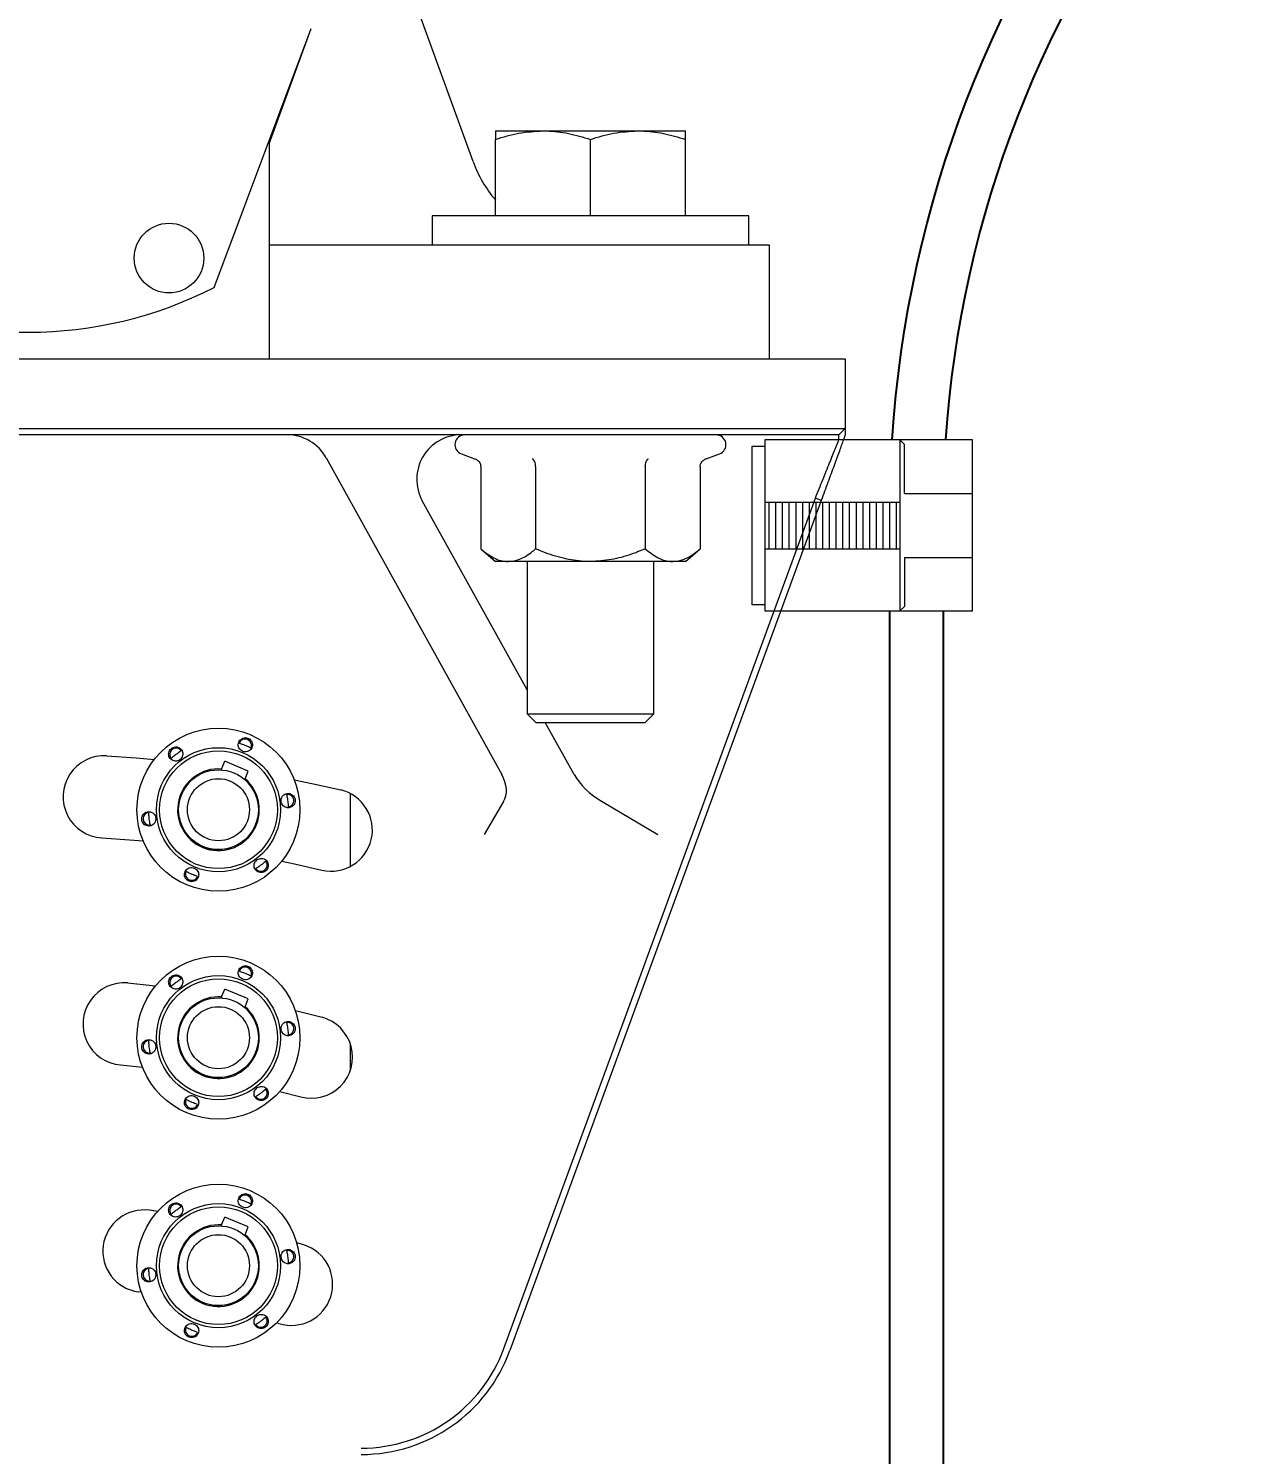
# Model space of a CAD drawing. Header units: feet. Extents: x -17 to 453, y -41 to 31.
# Drawn here: x 60.3412 to 60.6737, y 5.8052 to 6.1938 of the extents above; entities that cross this region are included whole.
import ezdxf
from ezdxf.enums import TextEntityAlignment as Align

# ---------------------------------------------------------------- set-up
doc = ezdxf.new("R2018")
doc.units = ezdxf.units.FT
doc.header["$MEASUREMENT"] = 0
for name, color, linetype in [('E-DETL', 1, 'Continuous'), ('G-ANNO-TEXT', 1, 'Continuous'), ('S-TRACKER TABLE', 252, 'Continuous'), ('STRINGS', 30, 'Continuous')]:
    doc.layers.add(name, color=color, linetype=linetype)
doc.styles.add('NEI-A', font='arial.ttf')
doc.styles.get("Standard").update_dxf_attribs({"font": 'arial.ttf'})

# ---------------------------------------------------------------- blocks, each defined once
blk = doc.blocks.new('DETAIL_TITLE')
at = {"style": 'NEI-A', "flags": 8}
blk.add_attdef('#', text='', height=0.2, dxfattribs=at).set_placement((0.5922, -0.5109), align=Align.MIDDLE_CENTER)
at = {"lineweight": 30, "style": '', "flags": 104}
blk.add_attdef('DETAIL_TITLE', text='', height=0.2, dxfattribs=at).set_placement((0.909896588761212, -0.5251383791434918), align=Align.BOTTOM_LEFT)
at = {"style": 'NEI-A'}
for tag, p in [('SCALE:', (0.9386493124493107, -0.7379200523425924)), ('1"_=_', (1.547398728572484, -0.7379200523425924))]:
    blk.add_attdef(tag, text='', height=0.1, dxfattribs=at).set_placement(p, align=Align.BOTTOM_LEFT)

msp = doc.modelspace()

# ---------------------------------------------------------------- hatches: boundary and pattern name
at = {"layer": 'E-DETL', "linetype": 'Continuous', "lineweight": 0}
h = msp.add_hatch(dxfattribs=at)
h.set_pattern_fill('ANSI31', color=10, scale=0.01461418092242915, angle=225)
h.set_pattern_definition([(270, (58.39113512330738, 10.88043812006115), (0.001826772615303644, -7.41197689068211e-19), [])])
h.paths.add_polyline_path([(60.54186481328389, 6.0647328539407), (60.54186481328389, 6.052040605827748), (60.57866702431036, 6.052040605827748), (60.57866702431036, 6.0647328539407)])

# ---------------------------------------------------------------- linework, layer by layer
at = {"layer": 'E-DETL', "color": 10, "linetype": 'Continuous', "lineweight": 0}
for points in [[(60.54186481328389, 6.036776980721135), (60.53843084242519, 6.036776980721135), (60.53843084242519, 6.079996479047312), (60.54186481328389, 6.079996479047312)], [(60.57866702431036, 6.081682070325043), (60.57866702431036, 6.035091389443403)], [(60.5799343482518, 6.067133608564574), (60.5799343482518, 6.080451096471765), (60.57866702431036, 6.081682070325043)], [(60.5799343482518, 6.067133608564574), (60.5984680023393, 6.067133608564574)], [(60.54186481328389, 6.0647328539407), (60.57866702431036, 6.0647328539407)], [(60.54186481328389, 6.052040605827748), (60.57866702431036, 6.052040605827748)], [(60.5799343482518, 6.049639851203874), (60.5799343482518, 6.036322363296683), (60.57866702431036, 6.035091389443403)], [(60.5799343482518, 6.049639851203874), (60.5984680023393, 6.049639851203874)]]:
    msp.add_lwpolyline(points, dxfattribs=at)
msp.add_lwpolyline([(60.54186481328389, 6.081682070325043), (60.54186481328389, 6.035091389443403), (60.5984680023393, 6.035091389443403), (60.5984680023393, 6.081682070325043)], close=True, dxfattribs=at)
at = {"layer": 'S-TRACKER TABLE', "linetype": 'Continuous', "lineweight": 15}
for p, q in [((60.46234234691562, 6.157569066266462), (60.44680059497631, 6.200269678779149)), ((60.39172850165968, 6.123265798812879), (60.41819840215058, 6.193824111168309)), ((60.40674526952782, 6.162356887906793), (60.41819840215058, 6.193824111168309)), ((60.46845210300972, 6.165923917557019), (60.52023406117586, 6.165923917557019)), ((60.40674526952782, 6.162356887906793), (60.40674526952782, 6.103785567757934)), ((60.46845210300972, 6.142794642908736), (60.46845210300972, 6.163611428577196)), ((60.49434308209278, 6.142794642908736), (60.49434308209278, 6.163611428577196)), ((60.52023406117586, 6.142794642908736), (60.52023406117586, 6.163611428577196)), ((60.45119145028843, 6.142794642908736), (60.45119145028843, 6.134854742657477)), ((60.53749471389715, 6.142794642908736), (60.45119145028843, 6.142794642908736)), ((60.53749471389715, 6.134854742657477), (60.53749471389715, 6.142794642908736)), ((60.40674526952782, 6.134854742657477), (60.54310442603321, 6.134854742657477)), ((60.54310442603321, 6.134854742657477), (60.54310442603321, 6.103785567757934)), ((60.11849236907148, 6.103785567757934), (60.56381720929957, 6.103785567757934)), ((60.56381720929957, 6.103785567757934), (60.56381720929957, 6.083072784491573)), ((60.11849236907148, 6.084798849762732), (60.56381720929957, 6.084798849762732)), ((60.56209114402601, 6.083072784491573), (60.12021843434299, 6.083072784491573)), ((60.56209114402601, 6.083072784491573), (60.56381720929957, 6.084798849762732)), ((60.56209114402601, 6.081782002960433), (60.56209114402601, 6.083072784491573)), ((60.56381720929957, 6.083072784491573), (60.56330498972962, 6.081674540548151)), ((60.56209113874846, 6.081781997049109), (60.56330498972962, 6.081674540548151)), ((60.42227817032747, 6.07684801893063), (60.4701455833635, 5.990492919891287)), ((60.45916182571352, 6.077894588674743), (60.46276346731732, 6.07658369833726)), ((60.52592269686838, 6.07658369833726), (60.52952433847204, 6.077894588674743)), ((60.4644467546059, 6.074425863534406), (60.4644467546059, 6.05200360959203)), ((60.47939491834941, 6.074425863534406), (60.47939491834941, 6.05200360959203)), ((60.50929124583629, 6.074425863534406), (60.50929124583629, 6.05200360959203)), ((60.52423940957966, 6.074425863534406), (60.52423940957966, 6.05200360959203)), ((60.47708242937149, 6.013581468532939), (60.44850715049606, 6.065132636242876)), ((60.47076473612793, 5.834078486568912), (60.55565586595856, 6.065812131769923)), ((60.55727660372582, 6.065218405898257), (60.47238547389725, 5.833484760699159)), ((60.55727660372582, 6.065218405898257), (60.55565586595856, 6.065812131769923)), ((60.4644467546059, 6.05200360959203), (60.46845210300972, 6.048551479046839)), ((60.52023406117586, 6.048551479046839), (60.52423940957966, 6.05200360959203)), ((60.52023406117586, 6.048551479046839), (60.46845210300972, 6.048551479046839)), ((60.47708242937149, 6.048551479046839), (60.47708242937149, 6.007081034818342)), ((60.51160373481407, 6.007081034818342), (60.51160373481407, 6.048551479046839)), ((60.47708242937149, 6.007081034818342), (60.47945404305548, 6.004709421134109)), ((60.47708242937149, 6.007081034818342), (60.51160373481407, 6.007081034818342)), ((60.47945404305548, 6.004709421134109), (60.50923212113008, 6.004709421134109)), ((60.48988062086819, 5.990492919891287), (60.48200028555036, 6.004709421134109)), ((60.50923212113008, 6.004709421134109), (60.51160373481407, 6.007081034818342)), ((60.39380225530689, 5.992002749173817), (60.39467361618298, 5.994104048069876)), ((60.40105127561645, 5.991459377710252), (60.39467361618298, 5.994104048069876)), ((60.39380225530689, 5.992002749173817), (60.39369780608476, 5.991750868421214)), ((60.40017991474024, 5.989358078812279), (60.40007546551809, 5.989106198059677)), ((60.40017991474024, 5.989358078812279), (60.40105127561645, 5.991459377710252)), ((60.42883890501271, 5.985346910869981), (60.42883890501271, 5.965430312261498)), ((60.47064858687385, 5.983104247122324), (60.46538235121872, 5.974163953074612)), ((60.49756883374582, 5.983104247122324), (60.51274644122907, 5.974163953074612)), ((60.39380225530689, 5.929864399374731), (60.39467361618298, 5.931965698270791)), ((60.40105127561645, 5.929321027911167), (60.39467361618298, 5.931965698270791)), ((60.39380225530689, 5.929864399374731), (60.39369780608476, 5.929612518622129)), ((60.40017991474024, 5.927219729012715), (60.40007546551809, 5.926967848260113)), ((60.40017991474024, 5.927219729012715), (60.40105127561645, 5.929321027911167)), ((60.42883890501271, 5.917209812019272), (60.42883890501271, 5.909763621874752)), ((60.36624037475491, 5.911336698568887), (60.37221006955042, 5.910748079396757)), ((60.4096499317576, 5.904117951775286), (60.41534566234679, 5.902651133875843)), ((60.37635458097884, 5.871421807773467), (60.37413439032352, 5.871730451272381)), ((60.39380225530689, 5.867726049575168), (60.39467361618298, 5.869827348471228)), ((60.40105127561645, 5.867182678111604), (60.39467361618298, 5.869827348471228)), ((60.39380225530689, 5.867726049575168), (60.39369780608476, 5.867474168822565)), ((60.40017991474024, 5.86508137921363), (60.40007546551809, 5.864829498461027)), ((60.40017991474024, 5.86508137921363), (60.40105127561645, 5.867182678111604)), ((60.4162421974135, 5.862275813051178), (60.41425639136253, 5.8628986657403)), ((60.37192657618795, 5.849385182562958), (60.37114537065872, 5.84949157348631)), ((60.40943684707146, 5.840893831607305), (60.40882423444086, 5.841087848511585))]:
    msp.add_line(p, q, dxfattribs=at)
at = {"layer": 'S-TRACKER TABLE', "linetype": 'Continuous', "lineweight": 15, "flags": 128}
for points in [[(60.36245454076786, 5.995615607424726), (60.37050482977487, 5.995063081986252), (60.37546353149398, 5.994634763254675)], [(60.41360730177041, 5.989063832348281), (60.41837967885972, 5.988077792007358), (60.42625222262294, 5.986307059904436)], [(60.36116236409433, 5.973213995804569), (60.36872427202275, 5.972694990028771), (60.37241246036753, 5.972381621080084)], [(60.38903824172664, 5.970475089493397), (60.39131690302608, 5.970150321030425), (60.39368992365695, 5.969795707292083)], [(60.41016650445663, 5.966867610024651), (60.41369473215597, 5.966133471598717), (60.42108967798193, 5.964470163225129)], [(60.36820795816723, 5.933689115425346), (60.37490595871455, 5.93302581667341), (60.37580907366282, 5.932925076209562)], [(60.41388549821758, 5.926182221419896), (60.4146456675148, 5.925996801497306), (60.42116481019812, 5.924322300018181)], [(60.38873902057202, 5.908453547991383), (60.39098262852231, 5.908065907801197), (60.39333819764312, 5.907639091709569)], [(60.39280081012345, 5.845494331527668), (60.3904788016229, 5.846028623529913), (60.38829386219008, 5.846507828166222)]]:
    msp.add_lwpolyline(points, dxfattribs=at)
at = {"layer": 'S-TRACKER TABLE', "linetype": 'Continuous', "lineweight": 15}
for centre, radius in [((60.37944754724931, 6.1312472662377), 0.009493358997112348), ((60.3929367473516, 5.980903322193378), 0.02222309037960354), ((60.3929367473516, 5.980903322193378), 0.01691543966758089), ((60.3929367473516, 5.980903322193378), 0.0160524070314799), ((60.3929367473516, 5.980903322193378), 0.01087421121487404), ((60.3929367473516, 5.980903322193378), 0.008457719833790787), ((60.3929367473516, 5.918764972393815), 0.02222309037960354), ((60.3929367473516, 5.918764972393815), 0.01691543966758089), ((60.3929367473516, 5.918764972393815), 0.0160524070314799), ((60.3929367473516, 5.918764972393815), 0.01087421121487404), ((60.3929367473516, 5.918764972393815), 0.008457719833790787), ((60.3929367473516, 5.85662662259473), 0.02222309037960375), ((60.3929367473516, 5.85662662259473), 0.01691543966758112), ((60.3929367473516, 5.85662662259473), 0.01605240703148012), ((60.3929367473516, 5.85662662259473), 0.01087421121487404), ((60.3929367473516, 5.85662662259473), 0.008457719833790787)]:
    msp.add_circle(centre, radius, dxfattribs=at)
for centre, radius, start, end in [((60.49478176290179, 6.169376048102211), 0.03452130544404383, 200.0000000000446, 220.2965265954453), ((60.34115478918558, 6.221865530631827), 0.1108133904753824, 242.8458337214527, 297.1541662785277), ((60.41171061540862, 6.070990327586753), 0.01208245690541721, 29.00000000003534, 89.99998127603165), ((60.45907470541695, 6.070990327586753), 0.01208245690541523, 90, 208.9999921694919), ((60.46007488134794, 6.080403188412045), 0.002669596079872753, 90, 249.9999999998999), ((60.52861128283763, 6.080403188412045), 0.002669596079872753, 290.0000000001001, 90), ((60.38138432760874, 5.995971071139085), 0.001716616637108614, 36.27271521393735, 218.6819376133624), ((60.40020959084583, 5.998441885637083), 0.001716616637121746, 336.2727152139947, 158.6819376150223), ((60.36180845243103, 5.984414801614887), 0.01121942426931486, 86.69870533714243, 266.6987053371424), ((60.3929367473516, 5.980903322193378), 0.01113312100569097, 85.54122864316373, 49.41342418503629), ((60.42367095030244, 5.97538861156574), 0.01121942426931414, 256.6987053368528, 76.69870533685274), ((60.41176201058666, 5.983374136691377), 0.001716616637103264, 276.2727152141171, 98.68193761388804), ((60.37411148411451, 5.97843250769538), 0.001716616637094285, 96.2727152141172, 278.6819376132163), ((60.40448916709244, 5.965835573247192), 0.001716616637094639, 216.2727152147733, 38.68193761335934), ((60.38566390385738, 5.963364758749194), 0.001716616637078465, 156.2727152139367, 338.6819376125671), ((60.38138432760874, 5.93383272134), 0.001716616637108614, 36.27271521393735, 218.6819376133624), ((60.40020959084583, 5.936303535837999), 0.001716616637121746, 336.2727152139947, 158.6819376150223), ((60.36722416646215, 5.922512906996159), 0.01121942426931485, 84.96947471693431, 264.9694747169344), ((60.3929367473516, 5.918764972393815), 0.01113312100569097, 85.54122864316373, 49.41342418503629), ((60.41825523627347, 5.913486716947012), 0.01121942426931431, 254.9694747169493, 74.96947471694935), ((60.41176201058666, 5.921235786892291), 0.001716616637103264, 276.2727152141171, 98.68193761388804), ((60.37411148411451, 5.916294157895816), 0.001716616637094285, 96.2727152141172, 278.6819376132163), ((60.40448916709244, 5.903697223448107), 0.001716616637095006, 216.2727152147733, 38.68193761335934), ((60.38566390385738, 5.901226408950109), 0.001716616637078465, 156.2727152139367, 338.6819376125671), ((60.38138432760874, 5.871694371540436), 0.001716616637108614, 36.27271521393735, 218.6819376133624), ((60.40020959084583, 5.874165186038914), 0.001716616637121746, 336.2727152139947, 158.6819376150223), ((60.37263988049111, 5.860611012379346), 0.01121942426931475, 82.34502732363981, 262.3450273236398), ((60.3929367473516, 5.85662662259473), 0.01113312100569232, 85.54122864316373, 49.41342418503629), ((60.41283952224248, 5.851584822328284), 0.01121942426931491, 252.3450273236045, 72.34502732360447), ((60.41176201058666, 5.859097437092728), 0.001716616637103846, 276.2727152141171, 98.68193761388804), ((60.37411148411451, 5.854155808096731), 0.001716616637095449, 96.2727152141172, 278.6819376132163), ((60.40448916709244, 5.841558873649022), 0.001716616637094639, 216.2727152147733, 38.68193761335934), ((60.38566390385738, 5.839088059150545), 0.001716616637078465, 156.2727152139367, 338.6819376125671), ((60.43186702968529, 5.848327907472648), 0.04142556653285304, 270, 339.8806706680657), ((60.43186702968529, 5.848327907472648), 0.04315163180505543, 270, 339.8806706680657)]:
    msp.add_arc(centre, radius, start, end, dxfattribs=at)
for centre, start_param, end_param in [((60.45633105711073, 5.990492919891287), 6.233566336539814, 6.971381396660267), ((60.50369514712108, 5.990492919891287), 3.829788743070478, 4.567603803190918)]:
    msp.add_ellipse(centre, major_axis=(0.01453736090766605, -0.006976464312742911), ratio=0.5836000698999999, start_param=start_param, end_param=end_param, dxfattribs=at)
for points, knots in [([(60.46845210300995, 6.163611428578153), (60.47055450742309, 6.164257764657661), (60.47479786320301, 6.165562287195008), (60.47918440022775, 6.165802646289891), (60.48139759255156, 6.165923917557019)], [0, 0, 0, 0, 0.4954579634770058, 1, 1, 1, 1]), ([(60.46845210300995, 6.165923917557019), (60.46845210300995, 6.165893768925565), (60.46845210300995, 6.165815980732529), (60.46845210300995, 6.165090369735249), (60.46845210300995, 6.164106220236568), (60.46845210300995, 6.163611428578153)], [0, 0, 0, 0, 0.2393570254827091, 0.6175786306515236, 1, 1, 1, 1]), ([(60.48139759255156, 6.165923917557019), (60.48170450213368, 6.165921155352438), (60.48402827456232, 6.16590024126292), (60.48840957008873, 6.165395165446111), (60.49235319947923, 6.164209628595121), (60.49434308209302, 6.163611428578153)], [0, 0, 0, 0, 0.0701036762345476, 0.5307914755617215, 1, 1, 1, 1]), ([(60.49434308209302, 6.163611428578153), (60.49644548650605, 6.164257764657661), (60.50068884228607, 6.165562287195008), (60.50507537931082, 6.165802646289891), (60.5072885716345, 6.165923917557019)], [0, 0, 0, 0, 0.4954579634770071, 1, 1, 1, 1]), ([(60.5072885716345, 6.165923917557019), (60.50759548121675, 6.165921155352438), (60.50991925364538, 6.16590024126292), (60.51430054917181, 6.165395165446111), (60.5182441785623, 6.164209628595121), (60.5202340611761, 6.163611428578153)], [0, 0, 0, 0, 0.0701036762345447, 0.5307914755617192, 1, 1, 1, 1]), ([(60.5202340611761, 6.163611428578153), (60.5202340611761, 6.164101567422772), (60.5202340611761, 6.165086416424278), (60.5202340611761, 6.165815452703553), (60.5202340611761, 6.165893757444562), (60.5202340611761, 6.165923917557019)], [0, 0, 0, 0, 0.3785559676729287, 0.7606425633437229, 1, 1, 1, 1]), ([(60.55565586595759, 6.065812131768009), (60.55633999041808, 6.067509864465538), (60.5577004217773, 6.07088592969154), (60.55956235245014, 6.07550652330164), (60.56113420975777, 6.079407265844946), (60.56177448460895, 6.080996179445965), (60.56209114313194, 6.08178200296139)], [0, 0, 0, 0, 0.2559951031753194, 0.5090649235493406, 0.7571999337690541, 1, 1, 1, 1]), ([(60.56330498972915, 6.081674540548151), (60.56296002548504, 6.080732865936135), (60.56226442838071, 6.078834042667866), (60.56078231982839, 6.074788220470558), (60.55909410148097, 6.070179765001689), (60.55788399936266, 6.066876459043717), (60.55727660372594, 6.065218405896821)], [0, 0, 0, 0, 0.2447755266259488, 0.493573320762103, 0.7458054567236364, 1, 1, 1, 1]), ([(60.46276346731791, 6.076583698336304), (60.46276739931601, 6.076582260733356), (60.46301041979376, 6.076493408460408), (60.46346967459667, 6.076251369154746), (60.4640034353213, 6.075737570903543), (60.46437166384146, 6.07511226524519), (60.46442169007193, 6.074654977454912), (60.46444675460674, 6.074425863535362)], [0, 0, 0, 0, 0.0043322389972894, 0.2677577054065824, 0.5287361130136675, 0.7638836665629358, 1, 1, 1, 1]), ([(60.47939491834988, 6.074425863535362), (60.47938238608248, 6.074654977454912), (60.47935737296731, 6.07511226524519), (60.47917325870716, 6.075737570903543), (60.47890637834479, 6.076251369154746), (60.47867675094334, 6.076493408460408), (60.47855524070458, 6.076582260733356), (60.47855327470552, 6.076583698336304)], [0, 0, 0, 0, 0.2361163334370651, 0.4712638869863364, 0.7322422945934273, 0.9956677610027216, 1, 1, 1, 1]), ([(60.50929124583617, 6.074425863535362), (60.50930377810357, 6.074654977454912), (60.50932879121886, 6.07511226524519), (60.50951290547889, 6.075737570903543), (60.50977978584126, 6.076251369154746), (60.51000941324271, 6.076493408460408), (60.5101309234816, 6.076582260733356), (60.51013288948064, 6.076583698336304)], [0, 0, 0, 0, 0.2361163334370752, 0.4712638869863505, 0.7322422945934376, 0.9956677610026992, 1, 1, 1, 1]), ([(60.52423940957942, 6.074425863535362), (60.52426447411423, 6.074654977454912), (60.52431450034459, 6.07511226524519), (60.52468272886475, 6.075737570903543), (60.5252164895895, 6.076251369154746), (60.52567574439229, 6.076493408460408), (60.52591876487004, 6.076582260733356), (60.52592269686814, 6.076583698336304)], [0, 0, 0, 0, 0.2361163334370608, 0.4712638869863134, 0.732242294593417, 0.995667761002726, 1, 1, 1, 1]), ([(60.46444675460674, 6.052003609591551), (60.46560889651219, 6.051096860310899), (60.46797551799996, 6.049250328211721), (60.4705601656878, 6.048557847864254), (60.47188569171951, 6.048551643547583), (60.47192083647826, 6.048551479047317)], [0, 0, 0, 0, 0.4843415046605006, 0.9863279233884044, 1, 1, 1, 1]), ([(60.47192083647826, 6.048551479047317), (60.47296699898376, 6.048682832962442), (60.47509713727925, 6.048950288547021), (60.47757391986897, 6.050498625771015), (60.47898451866986, 6.051664430353209), (60.47939491834988, 6.052003609591551)], [0, 0, 0, 0, 0.4062904205538232, 0.8272661076719278, 1, 1, 1, 1]), ([(60.49434308209302, 6.048551479047317), (60.49400070887644, 6.048555156516607), (60.4917607575875, 6.04857921608498), (60.48758052899596, 6.049146101011845), (60.48296226313207, 6.050526866615295), (60.48027680392138, 6.051638543021597), (60.47939491834988, 6.052003609591551)], [0, 0, 0, 0, 0.0665322929150232, 0.4352825748861583, 0.8145508420879625, 1, 1, 1, 1]), ([(60.50929124583617, 6.052003609591551), (60.50802565614133, 6.051490728701821), (60.50503127886907, 6.050277255736874), (60.5000414358239, 6.04887826042132), (60.49625851043164, 6.04866132240437), (60.49434308209302, 6.048551479047317)], [0, 0, 0, 0, 0.2654599131461192, 0.6280764878250853, 1, 1, 1, 1]), ([(60.50929124583617, 6.052003609591551), (60.51045338774173, 6.051096860310899), (60.5128200092295, 6.049250328211721), (60.51540465691735, 6.048557847864254), (60.51673018294892, 6.048551643547583), (60.51676532770779, 6.048551479047317)], [0, 0, 0, 0, 0.4843415046605025, 0.9863279233884074, 1, 1, 1, 1]), ([(60.51676532770779, 6.048551479047317), (60.5178114902133, 6.048682832962442), (60.5199416285088, 6.048950288547021), (60.52241841109851, 6.050498625771015), (60.5238290098994, 6.051664430353209), (60.52423940957942, 6.052003609591551)], [0, 0, 0, 0, 0.406290420553818, 0.8272661076719217, 1, 1, 1, 1]), ([(60.382452678362, 5.994577627922705), (60.38261437676857, 5.994728364915053), (60.38293778735084, 5.995029851735849), (60.38320069034711, 5.995649229609201), (60.38325560245168, 5.99630675263602), (60.38308500730409, 5.996942601141369), (60.38271317511456, 5.99748114087239), (60.38218193176547, 5.997864522379143), (60.38155050739425, 5.99805047253035), (60.38088861059859, 5.998017746398063), (60.3802703052049, 5.997768475370999), (60.37976599947487, 5.997329346895723), (60.3794338873744, 5.996749625691862), (60.37931226643289, 5.996095743885009), (60.3794144263212, 5.995443018241512), (60.37972740820331, 5.994865843655478), (60.38021428691623, 5.994428910760422), (60.38082082720211, 5.994179072711846), (60.38147754335463, 5.994146298125748), (60.38204235561486, 5.994301473060486), (60.38233818566479, 5.994500572201738), (60.382452678362, 5.994577627922705)], [0, 0, 0, 0, 0.0539771574999943, 0.1079589113222427, 0.1618275883103501, 0.215441433050547, 0.2688543248475331, 0.322206917457818, 0.3756451070096404, 0.4292594345403518, 0.4830634949162091, 0.5370028190472276, 0.5909798466105596, 0.6448851972362932, 0.6986307815521383, 0.7521813678095743, 0.8055769428553334, 0.8589321040257002, 0.9123990719245691, 0.9660965255964364, 1, 1, 1, 1]), ([(60.38004428949802, 5.994898191584578), (60.38017094801056, 5.995013424960764), (60.38042434715169, 5.995243966421953), (60.38095965925228, 5.995695218385994), (60.38154574770948, 5.996151283618423), (60.38212835299066, 5.996568646365874), (60.38253519949026, 5.996838471056782), (60.38271864794629, 5.996955113410927), (60.38276828130232, 5.996986671874931)], [0, 0, 0, 0, 0.1864188956321753, 0.3729586518100937, 0.5591712489354058, 0.7450009257566337, 0.9310080873867366, 1, 1, 1, 1]), ([(60.39953700899694, 5.996819945137783), (60.39974840026514, 5.996755278706051), (60.40017120080188, 5.996625940336549), (60.4008390492728, 5.99670794859945), (60.40143593697002, 5.996989154835254), (60.40190130035464, 5.997454818819708), (60.40218177334825, 5.998046104807539), (60.40224816979799, 5.998697865796581), (60.40209349516681, 5.999337670418317), (60.40173420510706, 5.999894526791492), (60.40120917736833, 6.000305359456363), (60.40057672808842, 6.000522536792451), (60.39990861874838, 6.000520293706318), (60.3992815300218, 6.000298679627904), (60.39876733297694, 5.999883843747454), (60.39842397606432, 5.999324206194033), (60.39828902043375, 5.998684090412441), (60.39837592447978, 5.998033892091948), (60.39867589893163, 5.997448771927802), (60.39909269049754, 5.997037217629246), (60.39941303043682, 5.996880570861483), (60.39953700899694, 5.996819945137783)], [0, 0, 0, 0, 0.0539771574984374, 0.1079589113225989, 0.161827588310189, 0.2154414330514569, 0.268854324847958, 0.3222069174571724, 0.3756451070096939, 0.4292594345437629, 0.4830634949160176, 0.5370028190478968, 0.5909798466113908, 0.6448851972390439, 0.6986307815499812, 0.7521813678116317, 0.8055769428550512, 0.8589321040269767, 0.9123990719237964, 0.9660965255981449, 1, 1, 1, 1]), ([(60.39861043083988, 5.999065952907069), (60.39877355512724, 5.999013880105744), (60.39909990945988, 5.998909700742899), (60.39975836117462, 5.998671732846928), (60.40044636948014, 5.99839219796975), (60.4010991188627, 5.998096328369824), (60.40153621714934, 5.997878901311168), (60.40172895661937, 5.997778351465264), (60.40178110372889, 5.997751146950122)], [0, 0, 0, 0, 0.1864188956319331, 0.3729586518144541, 0.5591712489445643, 0.7450009257568373, 0.9310080873921074, 1, 1, 1, 1]), ([(60.41002107798606, 5.983145639408456), (60.41007077084768, 5.982930235984377), (60.41017016080229, 5.982499410794079), (60.41057510627681, 5.981962041184105), (60.41111708186946, 5.98158572439309), (60.41175304040169, 5.981415539871716), (60.41240534558482, 5.981468286128049), (60.41300298538351, 5.981736665610815), (60.41347973512381, 5.982190520081344), (60.4137823418597, 5.982780102587284), (60.41387561951456, 5.983440206279221), (60.41374747596481, 5.984096512090106), (60.41341147872512, 5.984673990207833), (60.41290601094002, 5.985106257936273), (60.41228965400686, 5.985344147699798), (60.41163331521227, 5.985361684731455), (60.41101148086865, 5.985158501845397), (60.41049184462892, 5.98475814157348), (60.41013510292825, 5.984205795995432), (60.40998708223381, 5.983639066762616), (60.41001159212314, 5.983283320853123), (60.41002107798606, 5.983145639408456)], [0, 0, 0, 0, 0.0539771575006387, 0.1079589113257098, 0.1618275883102339, 0.2154414330542059, 0.2688543248484503, 0.3222069174617402, 0.3756451070116558, 0.4292594345470265, 0.4830634949184764, 0.5370028190494304, 0.590979846614462, 0.6448851972400148, 0.6986307815555869, 0.7521813678136318, 0.8055769428558357, 0.8589321040294678, 0.9123990719242502, 0.9660965255994642, 1, 1, 1, 1]), ([(60.41150288869301, 5.985071083515868), (60.41153935446792, 5.984903777338357), (60.41161230965943, 5.984569056514324), (60.41173544927358, 5.983879836654312), (60.41183736912177, 5.983144236545183), (60.41190751322318, 5.982431004197807), (60.41193776501019, 5.981943752448242), (60.4119470560242, 5.981726560247716), (60.41194956977782, 5.98166779726857)], [0, 0, 0, 0, 0.1864188956328933, 0.3729586518158136, 0.5591712489419761, 0.7450009257532092, 0.9310080873899792, 1, 1, 1, 1]), ([(60.37585241671619, 5.978661004978299), (60.37580272385455, 5.97887640840238), (60.37570333390008, 5.979307233592677), (60.37529838842543, 5.979844603203129), (60.37475641283278, 5.980220919994144), (60.37412045430057, 5.980391104515039), (60.37346814911756, 5.980338358258708), (60.37287050931874, 5.980069978776419), (60.37239375957856, 5.97961612430589), (60.37209115284266, 5.97902654179995), (60.37199787518769, 5.978366438108014), (60.37212601873756, 5.977710132297129), (60.37246201597713, 5.977132654178924), (60.37296748376222, 5.976700386450483), (60.37358384069537, 5.976462496687437), (60.3742401794901, 5.976444959655302), (60.37486201383359, 5.976648142541359), (60.37538165007334, 5.977048502813275), (60.37573839177412, 5.977600848391324), (60.37588641246843, 5.978167577624618), (60.37586190257923, 5.978523323533634), (60.37585241671619, 5.978661004978299)], [0, 0, 0, 0, 0.0539771574999821, 0.107958911325705, 0.1618275883120732, 0.2154414330537291, 0.26885432484876, 0.3222069174608733, 0.3756451070085459, 0.4292594345427647, 0.4830634949167765, 0.5370028190478939, 0.5909798466120335, 0.6448851972360731, 0.6986307815525047, 0.7521813678092616, 0.8055769428531355, 0.8589321040302443, 0.9123990719231312, 0.9660965255967736, 1, 1, 1, 1]), ([(60.37437060600936, 5.976735560870888), (60.37433414023445, 5.976902867048398), (60.37426118504294, 5.97723758787291), (60.37413804542879, 5.977926807732923), (60.3740361255806, 5.978662407841574), (60.37396598147919, 5.979375640189427), (60.37393572969205, 5.979862891938993), (60.37392643867804, 5.98008008413904), (60.37392392492455, 5.980138847118664)], [0, 0, 0, 0, 0.1864188956290444, 0.3729586518118317, 0.5591712489408989, 0.7450009257611311, 0.9310080873887012, 1, 1, 1, 1]), ([(60.40342081634036, 5.967229016464529), (60.4032591179338, 5.967078279472181), (60.40293570735153, 5.966776792651386), (60.40267280435512, 5.966157414778033), (60.40261789225056, 5.965499891751215), (60.40278848739828, 5.964864043245865), (60.4031603195877, 5.964325503514366), (60.40369156293676, 5.963942122007612), (60.40432298730801, 5.963756171856884), (60.40498488410365, 5.963788897989172), (60.40560318949747, 5.964038169016236), (60.40610749522739, 5.964477297491033), (60.40643960732785, 5.965057018694893), (60.40656122826948, 5.965710900502225), (60.40645906838117, 5.966363626145722), (60.40614608649906, 5.966940800731279), (60.40565920778614, 5.967377733626813), (60.40505266750026, 5.96762757167491), (60.40439595134774, 5.967660346261487), (60.40383113908752, 5.967505171326748), (60.40353530903745, 5.967306072185018), (60.40342081634036, 5.967229016464529)], [0, 0, 0, 0, 0.0539771574957133, 0.1079589113237499, 0.1618275883091378, 0.2154414330522195, 0.2688543248469803, 0.3222069174594446, 0.3756451070057217, 0.429259434540994, 0.4830634949175728, 0.53700281904668, 0.5909798466119307, 0.6448851972343929, 0.6986307815529826, 0.7521813678104768, 0.805576942858254, 0.8589321040273017, 0.9123990719232296, 0.9660965255978272, 1, 1, 1, 1]), ([(60.40582920520424, 5.966908452802657), (60.4057025466918, 5.966793219426471), (60.40544914755068, 5.966562677964803), (60.40491383545007, 5.966111426000762), (60.40432774699276, 5.965655360768811), (60.4037451417116, 5.965237998021361), (60.40333829521197, 5.964968173330452), (60.40315484675608, 5.96485153097583), (60.40310521340004, 5.964819972511826)], [0, 0, 0, 0, 0.1864188956259212, 0.3729586518134761, 0.5591712489399537, 0.7450009257623309, 0.9310080873903116, 1, 1, 1, 1]), ([(60.3863364857053, 5.964986699249451), (60.38612509443723, 5.965051365680704), (60.38570229390038, 5.965180704050685), (60.38503444542957, 5.965098695787784), (60.38443755773234, 5.964817489551502), (60.38397219434772, 5.964351825567526), (60.38369172135413, 5.963760539579695), (60.38362532490439, 5.963108778590176), (60.38377999953545, 5.962468973968918), (60.3841392895952, 5.961912117595265), (60.38466431733391, 5.961501284930393), (60.38529676661382, 5.961284107594784), (60.38596487595386, 5.961286350680439), (60.38659196468058, 5.96150796475933), (60.38710616172543, 5.961922800639303), (60.38744951863794, 5.962482438193202), (60.38758447426861, 5.963122553974793), (60.38749757022246, 5.963772752294807), (60.38719759577062, 5.964357872459433), (60.38678080420482, 5.964769426757511), (60.38646046426555, 5.964926073525273), (60.3863364857053, 5.964986699249451)], [0, 0, 0, 0, 0.0539771574977708, 0.1079589113213644, 0.1618275883095292, 0.2154414330499008, 0.2688543248462108, 0.3222069174598887, 0.3756451070092306, 0.4292594345412266, 0.483063494916709, 0.5370028190475402, 0.5909798466124847, 0.6448851972361712, 0.6986307815513202, 0.7521813678096221, 0.8055769428575802, 0.8589321040263926, 0.9123990719219036, 0.9660965255963514, 1, 1, 1, 1]), ([(60.38726306386235, 5.962740691480167), (60.38709993957502, 5.962792764281491), (60.38677358524237, 5.962896943644336), (60.38611513352774, 5.963134911540307), (60.38542712522224, 5.963414446417007), (60.38477437583967, 5.963710316016932), (60.3843372775529, 5.963927743075588), (60.38414453808301, 5.96402829292197), (60.38409239097348, 5.964055497437112)], [0, 0, 0, 0, 0.1864188956221798, 0.3729586518109031, 0.5591712489385298, 0.7450009257557579, 0.9310080873951064, 1, 1, 1, 1]), ([(60.382452678362, 5.932439278123142), (60.38261437676857, 5.93259001511549), (60.38293778735084, 5.932891501936285), (60.38320069034711, 5.933510879809638), (60.38325560245168, 5.934168402836456), (60.38308500730409, 5.934804251341806), (60.38271317511456, 5.935342791073305), (60.38218193176547, 5.935726172580059), (60.38155050739425, 5.935912122730786), (60.38088861059859, 5.9358793965985), (60.3802703052049, 5.935630125571436), (60.37976599947487, 5.935190997096639), (60.3794338873744, 5.934611275892777), (60.37931226643289, 5.933957394085446), (60.3794144263212, 5.933304668441949), (60.37972740820331, 5.932727493856393), (60.38021428691623, 5.932290560961337), (60.38082082720211, 5.932040722912761), (60.38147754335463, 5.932007948326184), (60.38204235561486, 5.932163123261401), (60.38233818566479, 5.932362222402653), (60.382452678362, 5.932439278123142)], [0, 0, 0, 0, 0.0539771574999939, 0.1079589113222427, 0.1618275883103501, 0.2154414330505469, 0.2688543248475331, 0.3222069174578178, 0.3756451070096402, 0.4292594345403514, 0.4830634949162085, 0.5370028190472269, 0.5909798466105588, 0.6448851972362929, 0.6986307815521375, 0.7521813678095739, 0.8055769428553337, 0.8589321040257003, 0.9123990719245694, 0.9660965255964364, 1, 1, 1, 1]), ([(60.38004428949802, 5.932759841785493), (60.38017094801056, 5.932875075161679), (60.38042434715169, 5.933105616622868), (60.38095965925228, 5.933556868586908), (60.38154574770948, 5.93401293381886), (60.38212835299066, 5.93443029656631), (60.38253519949026, 5.934700121257219), (60.38271864794629, 5.934816763611841), (60.38276828130232, 5.934848322075846)], [0, 0, 0, 0, 0.1864188956321737, 0.3729586518100939, 0.559171248935406, 0.7450009257566338, 0.9310080873867366, 1, 1, 1, 1]), ([(60.39953700899694, 5.93468159533822), (60.39974840026514, 5.934616928906967), (60.40017120080188, 5.934487590536985), (60.4008390492728, 5.934569598800365), (60.40143593697002, 5.934850805036168), (60.40190130035464, 5.935316469020145), (60.40218177334825, 5.935907755007976), (60.40224816979799, 5.936559515997495), (60.40209349516681, 5.937199320618753), (60.40173420510706, 5.937756176992406), (60.40120917736833, 5.938167009657278), (60.40057672808842, 5.938384186992887), (60.39990861874838, 5.938381943906753), (60.3992815300218, 5.938160329828819), (60.39876733297694, 5.937745493948369), (60.39842397606432, 5.937185856394469), (60.39828902043375, 5.936545740612877), (60.39837592447978, 5.935895542292863), (60.39867589893163, 5.935310422128238), (60.39909269049754, 5.934898867830161), (60.39941303043682, 5.934742221062398), (60.39953700899694, 5.93468159533822)], [0, 0, 0, 0, 0.0539771574984375, 0.107958911322599, 0.1618275883101891, 0.2154414330514567, 0.2688543248479582, 0.3222069174571727, 0.3756451070096938, 0.4292594345437631, 0.4830634949160178, 0.537002819047897, 0.590979846611391, 0.6448851972390439, 0.6986307815499819, 0.7521813678116319, 0.8055769428550515, 0.8589321040269772, 0.9123990719237964, 0.9660965255981452, 1, 1, 1, 1]), ([(60.39861043083988, 5.936927603107983), (60.39877355512724, 5.93687553030618), (60.39909990945988, 5.936771350943335), (60.39975836117462, 5.936533383047363), (60.40044636948014, 5.936253848170665), (60.4010991188627, 5.935957978570739), (60.40153621714934, 5.935740551512083), (60.40172895661937, 5.935640001666179), (60.40178110372889, 5.935612797151038)], [0, 0, 0, 0, 0.1864188956319335, 0.3729586518144535, 0.5591712489445643, 0.7450009257568373, 0.9310080873921074, 1, 1, 1, 1]), ([(60.41002107798606, 5.921007289609372), (60.41007077084768, 5.920791886185292), (60.41017016080229, 5.920361060994994), (60.41057510627681, 5.919823691384542), (60.41111708186946, 5.919447374593528), (60.41175304040169, 5.919277190072632), (60.41240534558482, 5.919329936328963), (60.41300298538351, 5.91959831581173), (60.41347973512381, 5.920052170282259), (60.4137823418597, 5.920641752787721), (60.41387561951456, 5.921301856479658), (60.41374747596481, 5.921958162290542), (60.41341147872512, 5.922535640408748), (60.41290601094002, 5.922967908137188), (60.41228965400686, 5.923205797900234), (60.41163331521227, 5.92322333493237), (60.41101148086865, 5.923020152046312), (60.41049184462892, 5.922619791774395), (60.41013510292825, 5.922067446196348), (60.40998708223381, 5.921500716963052), (60.41001159212314, 5.921144971054037), (60.41002107798606, 5.921007289609372)], [0, 0, 0, 0, 0.0539771575006379, 0.1079589113257082, 0.1618275883102323, 0.2154414330542047, 0.2688543248484491, 0.3222069174617391, 0.3756451070116554, 0.4292594345470254, 0.4830634949184763, 0.5370028190494283, 0.5909798466144609, 0.6448851972400129, 0.6986307815555854, 0.7521813678136305, 0.8055769428558345, 0.8589321040294667, 0.9123990719242482, 0.9660965255994632, 1, 1, 1, 1]), ([(60.41150288869301, 5.922932733716784), (60.41153935446792, 5.922765427539272), (60.41161230965943, 5.922430706714761), (60.41173544927358, 5.921741486854748), (60.41183736912177, 5.921005886746098), (60.41190751322318, 5.920292654398244), (60.41193776501019, 5.919805402648679), (60.4119470560242, 5.919588210448631), (60.41194956977782, 5.919529447469485)], [0, 0, 0, 0, 0.1864188956328957, 0.3729586518158134, 0.5591712489419762, 0.7450009257532065, 0.9310080873899792, 1, 1, 1, 1]), ([(60.37585241671619, 5.916522655179214), (60.37580272385455, 5.916738058603294), (60.37570333390008, 5.917168883793592), (60.37529838842543, 5.917706253403566), (60.37475641283278, 5.918082570194581), (60.37412045430057, 5.918252754715954), (60.37346814911756, 5.918200008459623), (60.37287050931874, 5.917931628976856), (60.37239375957856, 5.917477774506327), (60.37209115284266, 5.916888192000386), (60.37199787518769, 5.916228088308928), (60.37212601873756, 5.915571782497565), (60.37246201597713, 5.914994304379838), (60.37296748376222, 5.914562036651398), (60.37358384069537, 5.914324146888352), (60.3742401794901, 5.914306609856217), (60.37486201383359, 5.914509792742274), (60.37538165007334, 5.914910153014191), (60.37573839177412, 5.915462498592238), (60.37588641246843, 5.916029227825055), (60.37586190257923, 5.916384973734549), (60.37585241671619, 5.916522655179214)], [0, 0, 0, 0, 0.053977157499983, 0.1079589113257051, 0.1618275883120738, 0.2154414330537294, 0.2688543248487603, 0.3222069174608727, 0.3756451070085453, 0.4292594345427649, 0.4830634949167766, 0.5370028190478939, 0.5909798466120344, 0.6448851972360737, 0.6986307815525051, 0.7521813678092621, 0.8055769428531355, 0.8589321040302442, 0.9123990719231304, 0.9660965255967748, 1, 1, 1, 1]), ([(60.37437060600936, 5.914597211071802), (60.37433414023445, 5.914764517249314), (60.37426118504294, 5.915099238073346), (60.37413804542879, 5.91578845793336), (60.3740361255806, 5.916524058042488), (60.37396598147919, 5.917237290390342), (60.37393572969205, 5.917724542139429), (60.37392643867804, 5.917941734339955), (60.37392392492455, 5.918000497319101)], [0, 0, 0, 0, 0.1864188956290443, 0.3729586518118314, 0.5591712489408985, 0.7450009257611304, 0.9310080873887032, 1, 1, 1, 1]), ([(60.40342081634036, 5.905090666665444), (60.4032591179338, 5.904939929672618), (60.40293570735153, 5.904638442851823), (60.40267280435512, 5.904019064978948), (60.40261789225056, 5.903361541951652), (60.40278848739828, 5.90272569344678), (60.4031603195877, 5.902187153715281), (60.40369156293676, 5.901803772208527), (60.40432298730801, 5.901617822057321), (60.40498488410365, 5.901650548189608), (60.40560318949747, 5.901899819216673), (60.40610749522739, 5.902338947691947), (60.40643960732785, 5.902918668895809), (60.40656122826948, 5.903572550702662), (60.40645906838117, 5.904225276346159), (60.40614608649906, 5.904802450932193), (60.40565920778614, 5.905239383827249), (60.40505266750026, 5.905489221875825), (60.40439595134774, 5.905521996462402), (60.40383113908752, 5.905366821527185), (60.40353530903745, 5.905167722385933), (60.40342081634036, 5.905090666665444)], [0, 0, 0, 0, 0.0539771574957126, 0.10795891132375, 0.1618275883091378, 0.2154414330522194, 0.268854324846981, 0.3222069174594452, 0.3756451070057221, 0.4292594345409942, 0.4830634949175729, 0.5370028190466815, 0.5909798466119313, 0.6448851972343934, 0.6986307815529831, 0.7521813678104773, 0.8055769428582542, 0.8589321040273019, 0.9123990719232296, 0.9660965255978275, 1, 1, 1, 1]), ([(60.40582920520424, 5.904770103003093), (60.4057025466918, 5.904654869626907), (60.40544914755068, 5.904424328165718), (60.40491383545007, 5.903973076201678), (60.40432774699276, 5.903517010969248), (60.4037451417116, 5.903099648221797), (60.40333829521197, 5.902829823530888), (60.40315484675608, 5.902713181176745), (60.40310521340004, 5.90268162271274)], [0, 0, 0, 0, 0.1864188956259197, 0.3729586518134763, 0.5591712489399537, 0.7450009257623309, 0.9310080873903116, 1, 1, 1, 1]), ([(60.3863364857053, 5.902848349449887), (60.38612509443723, 5.902913015881619), (60.38570229390038, 5.903042354251601), (60.38503444542957, 5.902960345988221), (60.38443755773234, 5.902679139752417), (60.38397219434772, 5.902213475767963), (60.38369172135413, 5.90162218978061), (60.38362532490439, 5.900970428791091), (60.38377999953545, 5.900330624169833), (60.3841392895952, 5.89977376779618), (60.38466431733391, 5.899362935131307), (60.38529676661382, 5.89914575779522), (60.38596487595386, 5.899148000881354), (60.38659196468058, 5.899369614959767), (60.38710616172543, 5.899784450840217), (60.38744951863794, 5.900344088394117), (60.38758447426861, 5.90098420417523), (60.38749757022246, 5.901634402495723), (60.38719759577062, 5.90221952265987), (60.38678080420482, 5.902631076958425), (60.38646046426555, 5.902787723726188), (60.3863364857053, 5.902848349449887)], [0, 0, 0, 0, 0.0539771574977709, 0.1079589113213646, 0.1618275883095291, 0.2154414330499001, 0.268854324846211, 0.3222069174598889, 0.3756451070092309, 0.4292594345412261, 0.4830634949167086, 0.5370028190475404, 0.5909798466124851, 0.6448851972361712, 0.698630781551321, 0.7521813678096221, 0.8055769428575812, 0.8589321040263928, 0.9123990719219032, 0.9660965255963512, 1, 1, 1, 1]), ([(60.38726306386235, 5.900602341680603), (60.38709993957502, 5.900654414481927), (60.38677358524237, 5.900758593844772), (60.38611513352774, 5.900996561740744), (60.38542712522224, 5.901276096617921), (60.38477437583967, 5.901571966217847), (60.3843372775529, 5.901789393276503), (60.38414453808301, 5.901889943122407), (60.38409239097348, 5.901917147637548)], [0, 0, 0, 0, 0.1864188956221792, 0.3729586518109015, 0.5591712489385294, 0.7450009257557577, 0.9310080873951072, 1, 1, 1, 1]), ([(60.382452678362, 5.870300928324056), (60.38261437676857, 5.870451665316405), (60.38293778735084, 5.870753152137199), (60.38320069034711, 5.871372530010553), (60.38325560245168, 5.872030053037371), (60.38308500730409, 5.872665901542721), (60.38271317511456, 5.873204441273741), (60.38218193176547, 5.873587822780974), (60.38155050739425, 5.873773772931702), (60.38088861059859, 5.873741046799415), (60.3802703052049, 5.87349177577235), (60.37976599947487, 5.873052647297553), (60.3794338873744, 5.872472926093214), (60.37931226643289, 5.871819044286361), (60.3794144263212, 5.871166318642864), (60.37972740820331, 5.870589144057307), (60.38021428691623, 5.870152211161773), (60.38082082720211, 5.869902373113197), (60.38147754335463, 5.869869598527099), (60.38204235561486, 5.870024773461838), (60.38233818566479, 5.87022387260309), (60.382452678362, 5.870300928324056)], [0, 0, 0, 0, 0.053977157499994, 0.1079589113222437, 0.1618275883103502, 0.215441433050547, 0.268854324847534, 0.3222069174578183, 0.3756451070096407, 0.4292594345403521, 0.4830634949162091, 0.5370028190472276, 0.5909798466105595, 0.6448851972362929, 0.6986307815521384, 0.7521813678095749, 0.8055769428553333, 0.8589321040257001, 0.9123990719245691, 0.9660965255964364, 1, 1, 1, 1]), ([(60.38004428949802, 5.870621491985929), (60.38017094801056, 5.870736725362115), (60.38042434715169, 5.870967266823304), (60.38095965925228, 5.871418518787345), (60.38154574770948, 5.871874584019775), (60.38212835299066, 5.872291946767225), (60.38253519949026, 5.872561771458134), (60.38271864794629, 5.872678413812277), (60.38276828130232, 5.872709972276282)], [0, 0, 0, 0, 0.186418895632177, 0.3729586518100939, 0.5591712489354044, 0.7450009257566325, 0.9310080873867354, 1, 1, 1, 1]), ([(60.39953700899694, 5.872543245539135), (60.39974840026514, 5.872478579107403), (60.40017120080188, 5.872349240737901), (60.4008390492728, 5.872431249000802), (60.40143593697002, 5.872712455236606), (60.40190130035464, 5.873178119221059), (60.40218177334825, 5.873769405208891), (60.40224816979799, 5.874421166197932), (60.40209349516681, 5.875060970819668), (60.40173420510706, 5.875617827193321), (60.40120917736833, 5.876028659857715), (60.40057672808842, 5.876245837193802), (60.39990861874838, 5.876243594107668), (60.3992815300218, 5.876021980029256), (60.39876733297694, 5.875607144148805), (60.39842397606432, 5.875047506595384), (60.39828902043375, 5.874407390813793), (60.39837592447978, 5.8737571924933), (60.39867589893163, 5.873172072329153), (60.39909269049754, 5.872760518031075), (60.39941303043682, 5.872603871262834), (60.39953700899694, 5.872543245539135)], [0, 0, 0, 0, 0.0539771574984375, 0.1079589113225991, 0.1618275883101888, 0.2154414330514565, 0.268854324847958, 0.3222069174571726, 0.3756451070096937, 0.429259434543763, 0.4830634949160171, 0.5370028190478967, 0.5909798466113907, 0.6448851972390439, 0.6986307815499818, 0.7521813678116327, 0.8055769428550523, 0.8589321040269768, 0.9123990719237972, 0.9660965255981452, 1, 1, 1, 1]), ([(60.39861043083988, 5.874789253308419), (60.39877355512724, 5.874737180507095), (60.39909990945988, 5.87463300114425), (60.39975836117462, 5.874395033248279), (60.40044636948014, 5.874115498371579), (60.4010991188627, 5.873819628771176), (60.40153621714934, 5.87360220171252), (60.40172895661937, 5.873501651866616), (60.40178110372889, 5.873474447351474)], [0, 0, 0, 0, 0.1864188956319336, 0.3729586518144538, 0.5591712489445647, 0.7450009257568379, 0.9310080873921092, 1, 1, 1, 1]), ([(60.41002107798606, 5.858868939810286), (60.41007077084768, 5.858653536386207), (60.41017016080229, 5.85822271119543), (60.41057510627681, 5.857685341585457), (60.41111708186946, 5.857309024794442), (60.41175304040169, 5.857138840273547), (60.41240534558482, 5.857191586529878), (60.41300298538351, 5.857459966012167), (60.41347973512381, 5.857913820482696), (60.4137823418597, 5.858503402988636), (60.41387561951456, 5.859163506680572), (60.41374747596481, 5.859819812491457), (60.41341147872512, 5.860397290609185), (60.41290601094002, 5.860829558338103), (60.41228965400686, 5.861067448101149), (60.41163331521227, 5.861084985133284), (60.41101148086865, 5.860881802246748), (60.41049184462892, 5.860481441975311), (60.41013510292825, 5.859929096397262), (60.40998708223381, 5.859362367163968), (60.41001159212314, 5.859006621254474), (60.41002107798606, 5.858868939810286)], [0, 0, 0, 0, 0.0539771575006379, 0.1079589113257082, 0.1618275883102323, 0.2154414330542047, 0.2688543248484491, 0.3222069174617391, 0.3756451070116554, 0.4292594345470254, 0.4830634949184763, 0.5370028190494283, 0.5909798466144609, 0.6448851972400129, 0.6986307815555854, 0.7521813678136305, 0.8055769428558345, 0.8589321040294667, 0.9123990719242482, 0.9660965255994632, 1, 1, 1, 1]), ([(60.41150288869301, 5.860794383917698), (60.41153935446792, 5.860627077739709), (60.41161230965943, 5.860292356915675), (60.41173544927358, 5.859603137055663), (60.41183736912177, 5.858867536946534), (60.41190751322318, 5.858154304599159), (60.41193776501019, 5.857667052849593), (60.4119470560242, 5.857449860649067), (60.41194956977782, 5.857391097669922)], [0, 0, 0, 0, 0.1864188956328957, 0.3729586518158134, 0.5591712489419762, 0.7450009257532065, 0.9310080873899792, 1, 1, 1, 1]), ([(60.37585241671619, 5.854384305379651), (60.37580272385455, 5.854599708803731), (60.37570333390008, 5.855030533994507), (60.37529838842543, 5.855567903604481), (60.37475641283278, 5.855944220395495), (60.37412045430057, 5.856114404916391), (60.37346814911756, 5.856061658660059), (60.37287050931874, 5.855793279177771), (60.37239375957856, 5.855339424707242), (60.37209115284266, 5.854749842201302), (60.37199787518769, 5.854089738509365), (60.37212601873756, 5.85343343269848), (60.37246201597713, 5.852855954580753), (60.37296748376222, 5.852423686851835), (60.37358384069537, 5.852185797088788), (60.3742401794901, 5.852168260056652), (60.37486201383359, 5.852371442943189), (60.37538165007334, 5.852771803214627), (60.37573839177412, 5.853324148792675), (60.37588641246843, 5.85389087802597), (60.37586190257923, 5.854246623934985), (60.37585241671619, 5.854384305379651)], [0, 0, 0, 0, 0.0539771574999829, 0.1079589113257066, 0.1618275883120742, 0.2154414330537297, 0.2688543248487604, 0.3222069174608744, 0.3756451070085455, 0.4292594345427651, 0.4830634949167768, 0.5370028190478943, 0.5909798466120345, 0.6448851972360738, 0.6986307815525051, 0.7521813678092621, 0.8055769428531356, 0.8589321040302443, 0.9123990719231304, 0.9660965255967746, 1, 1, 1, 1]), ([(60.37437060600936, 5.852458861272239), (60.37433414023445, 5.85262616744975), (60.37426118504294, 5.852960888274262), (60.37413804542879, 5.853650108134274), (60.3740361255806, 5.854385708243403), (60.37396598147919, 5.855098940590779), (60.37393572969205, 5.855586192340343), (60.37392643867804, 5.85580338454087), (60.37392392492455, 5.855862147520016)], [0, 0, 0, 0, 0.1864188956290443, 0.3729586518118314, 0.5591712489408985, 0.7450009257611304, 0.9310080873887032, 1, 1, 1, 1]), ([(60.40342081634036, 5.842952316865881), (60.4032591179338, 5.842801579873533), (60.40293570735153, 5.842500093052737), (60.40267280435512, 5.841880715179384), (60.40261789225056, 5.841223192152566), (60.40278848739828, 5.840587343647217), (60.4031603195877, 5.840048803915717), (60.40369156293676, 5.839665422408964), (60.40432298730801, 5.839479472258236), (60.40498488410365, 5.839512198390523), (60.40560318949747, 5.839761469417587), (60.40610749522739, 5.840200597892384), (60.40643960732785, 5.840780319096724), (60.40656122826948, 5.841434200903577), (60.40645906838117, 5.842086926547074), (60.40614608649906, 5.842664101132629), (60.40565920778614, 5.843101034028164), (60.40505266750026, 5.84335087207674), (60.40439595134774, 5.843383646662838), (60.40383113908752, 5.8432284717281), (60.40353530903745, 5.843029372586369), (60.40342081634036, 5.842952316865881)], [0, 0, 0, 0, 0.0539771574957141, 0.1079589113237497, 0.1618275883091377, 0.2154414330522194, 0.268854324846981, 0.3222069174594452, 0.3756451070057221, 0.4292594345409945, 0.4830634949175733, 0.5370028190466791, 0.5909798466119307, 0.6448851972343929, 0.6986307815529827, 0.7521813678104771, 0.805576942858254, 0.8589321040273018, 0.9123990719232296, 0.9660965255978274, 1, 1, 1, 1]), ([(60.40582920520424, 5.842631753204008), (60.4057025466918, 5.842516519827822), (60.40544914755068, 5.842285978366633), (60.40491383545007, 5.841834726402592), (60.40432774699276, 5.841378661170163), (60.4037451417116, 5.840961298422712), (60.40333829521197, 5.840691473731804), (60.40315484675608, 5.840574831377659), (60.40310521340004, 5.840543272913177)], [0, 0, 0, 0, 0.1864188956259228, 0.372958651813476, 0.5591712489399535, 0.7450009257623309, 0.9310080873903116, 1, 1, 1, 1]), ([(60.3863364857053, 5.840709999650803), (60.38612509443723, 5.840774666082535), (60.38570229390038, 5.840904004452037), (60.38503444542957, 5.840821996189136), (60.38443755773234, 5.840540789952854), (60.38397219434772, 5.840075125968878), (60.38369172135413, 5.839483839981047), (60.38362532490439, 5.838832078992006), (60.38377999953545, 5.83819227437027), (60.3841392895952, 5.837635417996617), (60.38466431733391, 5.837224585332223), (60.38529676661382, 5.837007407996135), (60.38596487595386, 5.837009651082269), (60.38659196468058, 5.837231265160682), (60.38710616172543, 5.837646101040654), (60.38744951863794, 5.838205738594553), (60.38758447426861, 5.838845854376145), (60.38749757022246, 5.839496052696159), (60.38719759577062, 5.840081172860784), (60.38678080420482, 5.840492727158861), (60.38646046426555, 5.840649373927103), (60.3863364857053, 5.840709999650803)], [0, 0, 0, 0, 0.0539771574977708, 0.1079589113213645, 0.1618275883095289, 0.2154414330498998, 0.2688543248462106, 0.3222069174598885, 0.3756451070092305, 0.4292594345412256, 0.483063494916708, 0.5370028190475398, 0.5909798466124844, 0.6448851972361711, 0.6986307815513209, 0.7521813678096222, 0.805576942857581, 0.8589321040263924, 0.9123990719219044, 0.9660965255963512, 1, 1, 1, 1]), ([(60.38726306386235, 5.838463991881517), (60.38709993957502, 5.838516064682842), (60.38677358524237, 5.838620244045687), (60.38611513352774, 5.838858211941659), (60.38542712522224, 5.839137746818357), (60.38477437583967, 5.839433616418283), (60.3843372775529, 5.839651043476939), (60.38414453808301, 5.839751593323322), (60.38409239097348, 5.839778797838464)], [0, 0, 0, 0, 0.1864188956221792, 0.3729586518109015, 0.5591712489385294, 0.7450009257557577, 0.9310080873951072, 1, 1, 1, 1])]:
    msp.add_open_spline(points, degree=3, knots=knots, dxfattribs=at)
at = {"layer": 'STRINGS'}
for points in [[(60.57661619835721, 6.081682070325043, -0.3115223856333614), (60.79613501832361, 6.360376044563905, -0.1509466112737664), (60.93721746492795, 6.360376044563905, 0.01794186369830932), (60.97436642089509, 6.350344252564416, 0.01794186369830932)], [(60.59126104335697, 6.081682070325043, -0.3106706726117933), (60.80044865480983, 6.346412992451336, -0.1509466112737678), (60.93290382844174, 6.346412992451336, 0.01719334874990631), (60.96945910990067, 6.336482797057671, 0.01719334874990631)], [(60.46026589744099, 5.212721208296395, -0.03050457292798548), (60.4926059838007, 5.293527115642684, 0.09437087064732248), (60.5759928530598, 5.591751274420806), (60.5759928530598, 6.035091389443403)], [(60.4757162339007, 5.212721208296395, -0.02871743244163731), (60.50579121186507, 5.287138926687469, 0.09439414913712546), (60.59060703398224, 5.590719184194071), (60.59060703398224, 6.035091389443403)]]:
    msp.add_lwpolyline(points, format="xyb", dxfattribs=at)

# ---------------------------------------------------------------- block references
at = {"layer": 'G-ANNO-TEXT'}
ref = msp.add_blockref('DETAIL_TITLE', (9.901282352099509, 15.51620765287918), dxfattribs=at)
lines = msp.add_mtext('{\\LSTEEL SUPPORT POST GROUNDING (BELOW GRADE)}', dxfattribs={"layer": '0', "insert": (10.81117894086072, 15.29106927373569), "char_height": 7.505547066848568, "attachment_point": 1})
ref.add_attrib('DETAIL_TITLE', '', (10.81117894086072, 15.29106927373569)).embed_mtext(lines)
ref = msp.add_blockref('DETAIL_TITLE', (0.1559634606227167, 15.44212446861274), dxfattribs=at)
lines = msp.add_mtext('{\\LMECHANICAL COMPRESSION SPLIT BOLT "TEE" CONNECTION}', dxfattribs={"layer": '0', "insert": (1.065860049383931, 15.21698608946925), "char_height": 8.503692984807463, "attachment_point": 1})
ref.add_attrib('DETAIL_TITLE', '', (1.065860049383931, 15.21698608946925)).embed_mtext(lines)

doc.saveas('drawing.dxf')
